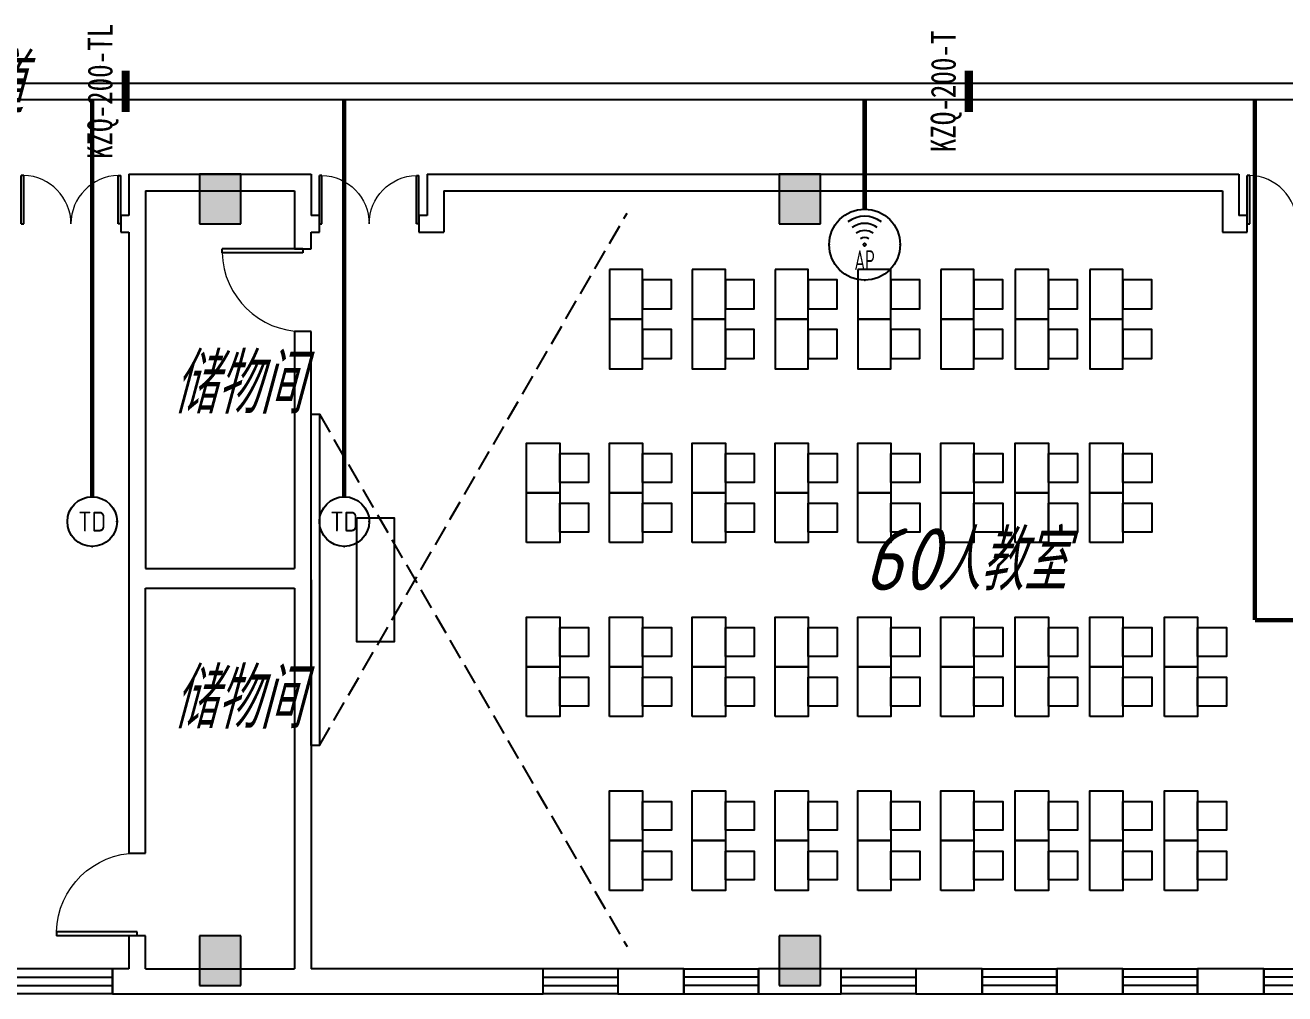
# Model space of a CAD drawing. Extents: x 1333527 to 1855755, y 1020844 to 1581249.
# Drawn here: x 1385921 to 1401128, y 1116977 to 1128677 of the extents above; entities that cross this region are included whole.
import ezdxf
from ezdxf.enums import TextEntityAlignment as Align

# ---------------------------------------------------------------- set-up
doc = ezdxf.new("R2010")
doc.units = 0
doc.header["$LTSCALE"] = 1000
doc.header["$PDSIZE"] = 5
doc.linetypes.add('DASH', pattern=[0.35, 0.25, -0.1])
doc.layers.add('1-建筑底图', color=8, linetype='Continuous', plot=False)
for name, color, linetype in [('CABLETRAY_PDS', 4, 'Continuous'), ('EQUIP-通讯', 3, 'Continuous'), ('WIRE-综合布线', 5, 'Continuous'), ('家具', 8, 'Continuous'), ('建筑-柱子', 9, 'Continuous'), ('建筑-柱子-填充', 8, 'Continuous'), ('抗震支吊架', 2, 'Continuous')]:
    doc.layers.add(name, color=color, linetype=linetype)
doc.styles.add('_TEL_ATTDEF', font='gbenor', dxfattribs={"bigfont": 'gbcbig'})
doc.styles.add('_TEL_DIM', font='SIMPLEX', dxfattribs={"width": 0.8, "height": 3.5, "bigfont": 'HZTXT'})
doc.styles.add('kzcad', font='', dxfattribs={"width": 0.8})
doc.styles.get("Standard").update_dxf_attribs({"font": 'gbeitc.shx', "bigfont": 'gbcbig.shx'})
doc.styles.get('kzcad').set_extended_font_data('SimSun')
doc.linetypes.add('JIEDI', pattern='A,1.25,-0.25,0.25,-0.25,0.625,["/",Standard,S=0.6,R=0,X=0,Y=-0.3],0.625,-0.25,0.25,-0.25', length=4)

# ---------------------------------------------------------------- blocks, each defined once
blk = doc.blocks.new('$equip_U$00000091(win7-PC-hzk)')
for radius in [0.714, 0.0272]:
    blk.add_circle((0, 0), radius)
for radius in [0.571, 0.428, 0.285, 0.143]:
    blk.add_arc((0, 0), radius, 53.7049, 126.2951)
for p in [(0, 0.714), (-0.714, 0), (0.714, 0), (0, -0.714)]:
    blk.add_point(p)
at = {"color": 7, "style": '_TEL_DIM', "flags": 1}
for tag in ['A', 'REMARK']:
    blk.add_attdef(tag, text='', height=0.00002, dxfattribs=at).set_placement((0, 0), align=Align.MIDDLE_CENTER)
at = {"color": 7, "style": '_TEL_DIM', "width": 0.7}
blk.add_attdef('$TEXT$', text='', height=0.4, dxfattribs=at).set_placement((0, -0.31), align=Align.MIDDLE_CENTER)
blk = doc.blocks.new('$equip_U$00000076(win7-PC-hzk)')
blk.add_circle((0, 0.5), 0.5)
for p in [(0, 0.999), (-0.5, 0.5), (0.5, 0.5)]:
    blk.add_point(p)
at = {"color": 7, "style": '_TEL_DIM'}
blk.add_attdef('$TEXT$', text='', height=0.4, dxfattribs=at).set_placement((0, 0.5), align=Align.MIDDLE_CENTER)
at = {"color": 7, "style": '_TEL_DIM', "flags": 1}
for tag in ['A', 'REMARK']:
    blk.add_attdef(tag, text='', height=0.00002, dxfattribs=at).set_placement((0, 0), align=Align.MIDDLE_CENTER)
blk = doc.blocks.new('js')
at = {"layer": '家具', "linetype": 'DASH'}
for points in [[(569568, 805988), (573281, 812418)], [(569568, 809988), (573281, 803558)]]:
    blk.add_lwpolyline(points, dxfattribs=at)
at = {"layer": '家具'}
for points in [[(573068, 811738), (573068, 811138), (573468, 811138), (573468, 811738)], [(573468, 811613), (573468, 811263), (573818, 811263), (573818, 811613)], [(574068, 811738), (574068, 811138), (574468, 811138), (574468, 811738)], [(574468, 811613), (574468, 811263), (574818, 811263), (574818, 811613)], [(575068, 811738), (575068, 811138), (575468, 811138), (575468, 811738)], [(575468, 811613), (575468, 811263), (575818, 811263), (575818, 811613)], [(576068, 811738), (576068, 811138), (576468, 811138), (576468, 811738)], [(576468, 811613), (576468, 811263), (576818, 811263), (576818, 811613)], [(577068, 811738), (577068, 811138), (577468, 811138), (577468, 811738)], [(577468, 811613), (577468, 811263), (577818, 811263), (577818, 811613)], [(577968, 811738), (577968, 811138), (578368, 811138), (578368, 811738)], [(578368, 811613), (578368, 811263), (578718, 811263), (578718, 811613)], [(578868, 811738), (578868, 811138), (579268, 811138), (579268, 811738)], [(579268, 811613), (579268, 811263), (579618, 811263), (579618, 811613)], [(573068, 811138), (573068, 810538), (573468, 810538), (573468, 811138)], [(573468, 811013), (573468, 810663), (573818, 810663), (573818, 811013)], [(574068, 811138), (574068, 810538), (574468, 810538), (574468, 811138)], [(574468, 811013), (574468, 810663), (574818, 810663), (574818, 811013)], [(575068, 811138), (575068, 810538), (575468, 810538), (575468, 811138)], [(575468, 811013), (575468, 810663), (575818, 810663), (575818, 811013)], [(576068, 811138), (576068, 810538), (576468, 810538), (576468, 811138)], [(576468, 811013), (576468, 810663), (576818, 810663), (576818, 811013)], [(577068, 811138), (577068, 810538), (577468, 810538), (577468, 811138)], [(577468, 811013), (577468, 810663), (577818, 810663), (577818, 811013)], [(577968, 811138), (577968, 810538), (578368, 810538), (578368, 811138)], [(578368, 811013), (578368, 810663), (578718, 810663), (578718, 811013)], [(578868, 811138), (578868, 810538), (579268, 810538), (579268, 811138)], [(579268, 811013), (579268, 810663), (579618, 810663), (579618, 811013)], [(569468, 805988), (569468, 809988), (569568, 809988), (569568, 805988)], [(572068, 809038), (572068, 809638), (572468, 809638), (572468, 809038)], [(573068, 809038), (573068, 809638), (573468, 809638), (573468, 809038)], [(574068, 809038), (574068, 809638), (574468, 809638), (574468, 809038)], [(575068, 809038), (575068, 809638), (575468, 809638), (575468, 809038)], [(576068, 809038), (576068, 809638), (576468, 809638), (576468, 809038)], [(577068, 809038), (577068, 809638), (577468, 809638), (577468, 809038)], [(577968, 809038), (577968, 809638), (578368, 809638), (578368, 809038)], [(578868, 809038), (578868, 809638), (579268, 809638), (579268, 809038)], [(572468, 809163), (572468, 809513), (572818, 809513), (572818, 809163)], [(573468, 809163), (573468, 809513), (573818, 809513), (573818, 809163)], [(574468, 809163), (574468, 809513), (574818, 809513), (574818, 809163)], [(575468, 809163), (575468, 809513), (575818, 809513), (575818, 809163)], [(576468, 809163), (576468, 809513), (576818, 809513), (576818, 809163)], [(577468, 809163), (577468, 809513), (577818, 809513), (577818, 809163)], [(578368, 809163), (578368, 809513), (578718, 809513), (578718, 809163)], [(579268, 809163), (579268, 809513), (579618, 809513), (579618, 809163)], [(572068, 808438), (572068, 809038), (572468, 809038), (572468, 808438)], [(573068, 808438), (573068, 809038), (573468, 809038), (573468, 808438)], [(574068, 808438), (574068, 809038), (574468, 809038), (574468, 808438)], [(575068, 808438), (575068, 809038), (575468, 809038), (575468, 808438)], [(576068, 808438), (576068, 809038), (576468, 809038), (576468, 808438)], [(577068, 808438), (577068, 809038), (577468, 809038), (577468, 808438)], [(577968, 808438), (577968, 809038), (578368, 809038), (578368, 808438)], [(578868, 808438), (578868, 809038), (579268, 809038), (579268, 808438)], [(572468, 808563), (572468, 808913), (572818, 808913), (572818, 808563)], [(573468, 808563), (573468, 808913), (573818, 808913), (573818, 808563)], [(574468, 808563), (574468, 808913), (574818, 808913), (574818, 808563)], [(575468, 808563), (575468, 808913), (575818, 808913), (575818, 808563)], [(576468, 808563), (576468, 808913), (576818, 808913), (576818, 808563)], [(577468, 808563), (577468, 808913), (577818, 808913), (577818, 808563)], [(578368, 808563), (578368, 808913), (578718, 808913), (578718, 808563)], [(579268, 808563), (579268, 808913), (579618, 808913), (579618, 808563)], [(570018, 808738), (570468, 808738), (570468, 807238), (570018, 807238)], [(572068, 806938), (572068, 807538), (572468, 807538), (572468, 806938)], [(573068, 806938), (573068, 807538), (573468, 807538), (573468, 806938)], [(574068, 806938), (574068, 807538), (574468, 807538), (574468, 806938)], [(575068, 806938), (575068, 807538), (575468, 807538), (575468, 806938)], [(576068, 806938), (576068, 807538), (576468, 807538), (576468, 806938)], [(577068, 806938), (577068, 807538), (577468, 807538), (577468, 806938)], [(577968, 806938), (577968, 807538), (578368, 807538), (578368, 806938)], [(578868, 806938), (578868, 807538), (579268, 807538), (579268, 806938)], [(579768, 806938), (579768, 807538), (580168, 807538), (580168, 806938)], [(572468, 807063), (572468, 807413), (572818, 807413), (572818, 807063)], [(573468, 807063), (573468, 807413), (573818, 807413), (573818, 807063)], [(574468, 807063), (574468, 807413), (574818, 807413), (574818, 807063)], [(575468, 807063), (575468, 807413), (575818, 807413), (575818, 807063)], [(576468, 807063), (576468, 807413), (576818, 807413), (576818, 807063)], [(577468, 807063), (577468, 807413), (577818, 807413), (577818, 807063)], [(578368, 807063), (578368, 807413), (578718, 807413), (578718, 807063)], [(579268, 807063), (579268, 807413), (579618, 807413), (579618, 807063)], [(580168, 807063), (580168, 807413), (580518, 807413), (580518, 807063)], [(572068, 806338), (572068, 806938), (572468, 806938), (572468, 806338)], [(573068, 806338), (573068, 806938), (573468, 806938), (573468, 806338)], [(574068, 806338), (574068, 806938), (574468, 806938), (574468, 806338)], [(575068, 806338), (575068, 806938), (575468, 806938), (575468, 806338)], [(576068, 806338), (576068, 806938), (576468, 806938), (576468, 806338)], [(577068, 806338), (577068, 806938), (577468, 806938), (577468, 806338)], [(577968, 806338), (577968, 806938), (578368, 806938), (578368, 806338)], [(578868, 806338), (578868, 806938), (579268, 806938), (579268, 806338)], [(579768, 806338), (579768, 806938), (580168, 806938), (580168, 806338)], [(572468, 806463), (572468, 806813), (572818, 806813), (572818, 806463)], [(573468, 806463), (573468, 806813), (573818, 806813), (573818, 806463)], [(574468, 806463), (574468, 806813), (574818, 806813), (574818, 806463)], [(575468, 806463), (575468, 806813), (575818, 806813), (575818, 806463)], [(576468, 806463), (576468, 806813), (576818, 806813), (576818, 806463)], [(577468, 806463), (577468, 806813), (577818, 806813), (577818, 806463)], [(578368, 806463), (578368, 806813), (578718, 806813), (578718, 806463)], [(579268, 806463), (579268, 806813), (579618, 806813), (579618, 806463)], [(580168, 806463), (580168, 806813), (580518, 806813), (580518, 806463)], [(573068, 804838), (573068, 805438), (573468, 805438), (573468, 804838)], [(574068, 804838), (574068, 805438), (574468, 805438), (574468, 804838)], [(575068, 804838), (575068, 805438), (575468, 805438), (575468, 804838)], [(576068, 804838), (576068, 805438), (576468, 805438), (576468, 804838)], [(577068, 804838), (577068, 805438), (577468, 805438), (577468, 804838)], [(577968, 804838), (577968, 805438), (578368, 805438), (578368, 804838)], [(578868, 804838), (578868, 805438), (579268, 805438), (579268, 804838)], [(579768, 804838), (579768, 805438), (580168, 805438), (580168, 804838)], [(573468, 804963), (573468, 805313), (573818, 805313), (573818, 804963)], [(574468, 804963), (574468, 805313), (574818, 805313), (574818, 804963)], [(575468, 804963), (575468, 805313), (575818, 805313), (575818, 804963)], [(576468, 804963), (576468, 805313), (576818, 805313), (576818, 804963)], [(577468, 804963), (577468, 805313), (577818, 805313), (577818, 804963)], [(578368, 804963), (578368, 805313), (578718, 805313), (578718, 804963)], [(579268, 804963), (579268, 805313), (579618, 805313), (579618, 804963)], [(580168, 804963), (580168, 805313), (580518, 805313), (580518, 804963)], [(573068, 804238), (573068, 804838), (573468, 804838), (573468, 804238)], [(574068, 804238), (574068, 804838), (574468, 804838), (574468, 804238)], [(575068, 804238), (575068, 804838), (575468, 804838), (575468, 804238)], [(576068, 804238), (576068, 804838), (576468, 804838), (576468, 804238)], [(577068, 804238), (577068, 804838), (577468, 804838), (577468, 804238)], [(577968, 804238), (577968, 804838), (578368, 804838), (578368, 804238)], [(578868, 804238), (578868, 804838), (579268, 804838), (579268, 804238)], [(579768, 804238), (579768, 804838), (580168, 804838), (580168, 804238)], [(573468, 804363), (573468, 804713), (573818, 804713), (573818, 804363)], [(574468, 804363), (574468, 804713), (574818, 804713), (574818, 804363)], [(575468, 804363), (575468, 804713), (575818, 804713), (575818, 804363)], [(576468, 804363), (576468, 804713), (576818, 804713), (576818, 804363)], [(577468, 804363), (577468, 804713), (577818, 804713), (577818, 804363)], [(578368, 804363), (578368, 804713), (578718, 804713), (578718, 804363)], [(579268, 804363), (579268, 804713), (579618, 804713), (579618, 804363)], [(580168, 804363), (580168, 804713), (580518, 804713), (580518, 804363)]]:
    blk.add_lwpolyline(points, close=True, dxfattribs=at)
blk = doc.blocks.new('A$C4670417C')
at = {"layer": '建筑-柱子-填充'}
for points in [[(28250, 85700), (27750, 85700), (27750, 85100), (28250, 85100)], [(35250, 85700), (34750, 85700), (34750, 85100), (35250, 85100)], [(28250, 76500), (27750, 76500), (27750, 75900), (28250, 75900)], [(35250, 76500), (34750, 76500), (34750, 75900), (35250, 75900)]]:
    blk.add_hatch(color=256, dxfattribs=at).paths.add_polyline_path(points)
at = {"layer": '建筑-柱子'}
for p, q in [((28250, 85700), (27750, 85700)), ((27750, 85700), (27750, 85100)), ((28250, 85100), (28250, 85700)), ((35250, 85700), (34750, 85700)), ((34750, 85700), (34750, 85100)), ((35250, 85100), (35250, 85700)), ((27750, 85100), (28250, 85100)), ((34750, 85100), (35250, 85100)), ((28250, 76500), (27750, 76500)), ((27750, 76500), (27750, 75900)), ((28250, 75900), (28250, 76500)), ((35250, 76500), (34750, 76500)), ((34750, 76500), (34750, 75900)), ((35250, 75900), (35250, 76500)), ((27750, 75900), (28250, 75900)), ((34750, 75900), (35250, 75900))]:
    blk.add_line(p, q, dxfattribs=at)
blk = doc.blocks.new('$DorLib2D$00000001')
for p, q in [((0.45, 0.975), (0.5, 0.975)), ((0.45, 0), (0.45, 0.975)), ((0.5, 0), (0.5, 0.975)), ((0.5, 0), (0.45, 0))]:
    blk.add_line(p, q)
at = {"lineweight": 13}
blk.add_arc((0.475, 0), 0.975, 91.4693, 180, dxfattribs=at)
blk = doc.blocks.new('$WINLIB2D$00000001')
at = {"color": 0}
for points in [[(-0.5, 0.5), (-0.5, -0.5)], [(-0.5, 0.5), (0.5, 0.5)], [(0.5, -0.5), (0.5, 0.5)], [(0.5, 0.1667), (-0.5, 0.1667)], [(0.5, -0.1667), (-0.5, -0.1667)], [(-0.5, -0.5), (0.5, -0.5)]]:
    blk.add_lwpolyline(points, dxfattribs=at)
blk = doc.blocks.new('$DorLib2D$00000002')
for p, q in [((-0.5, 0), (-0.5, 0.4875)), ((-0.475, 0.4875), (-0.5, 0.4875)), ((-0.475, 0), (-0.475, 0.4875)), ((0.475, 0), (0.475, 0.4875)), ((0.475, 0.4875), (0.5, 0.4875)), ((0.5, 0), (0.5, 0.4875)), ((-0.5, 0), (-0.475, 0)), ((0.5, 0), (0.475, 0))]:
    blk.add_line(p, q)
at = {"lineweight": 13}
for centre, start, end in [((-0.4875, 0), 0, 88.53072), ((0.4875, 0), 91.46928, 180)]:
    blk.add_arc(centre, 0.4875, start, end, dxfattribs=at)
blk = doc.blocks.new('1-二层建筑底图')
at = {"layer": '1-建筑底图', "color": 8}
for p, q in [((27700, 81200), (29900, 81200)), ((27700, 81200), (27700, 80700)), ((29900, 81200), (29900, 80700)), ((31300, 81200), (41100, 81200)), ((31300, 81200), (31300, 80700)), ((41100, 81200), (41100, 80700)), ((27900, 81000), (29700, 81000)), ((27900, 81000), (27900, 80600)), ((29700, 81000), (29700, 80600)), ((31500, 81000), (40900, 81000)), ((31500, 81000), (31500, 80500)), ((40900, 81000), (40900, 80500)), ((27700, 80700), (27600, 80700)), ((27600, 80700), (27600, 80500)), ((27900, 80600), (27900, 76438.6)), ((29700, 80600), (29700, 80300)), ((30000, 80700), (29900, 80700)), ((30000, 80500), (30000, 80700)), ((31300, 80700), (31200, 80700)), ((31200, 80700), (31200, 80500)), ((41200, 80700), (41100, 80700)), ((41200, 80500), (41200, 80700)), ((27600, 80500), (27700, 80500)), ((27700, 80500), (27700, 76298.6)), ((29900, 80500), (30000, 80500)), ((29900, 80300), (29900, 80500)), ((31200, 80500), (31500, 80500)), ((40900, 80500), (41200, 80500)), ((29700, 80300), (29900, 80300)), ((29900, 79300), (29700, 79300)), ((29700, 79300), (29700, 76438.6)), ((29900, 76298.6), (29900, 79300)), ((27900, 76438.6), (29700, 76438.6)), ((27700, 76298.6), (27700, 73000)), ((27900, 76198.6), (29700, 76198.6)), ((27900, 73000), (27900, 76198.6)), ((29700, 76198.6), (29700, 71600)), ((29900, 76298.6), (29900, 71600)), ((27700, 73000), (27900, 73000)), ((27900, 72000), (27700, 72000)), ((27700, 72000), (27700, 71600)), ((27900, 71600), (27900, 72000)), ((27700, 71600), (27500, 71600)), ((27500, 71600), (27500, 71300)), ((27900, 71600), (29700, 71600)), ((32700, 71600), (29900, 71600)), ((32700, 71300), (32700, 71600)), ((34400, 71600), (33600, 71600)), ((33600, 71600), (33600, 71300)), ((34400, 71300), (34400, 71600)), ((36300, 71600), (35300, 71600)), ((35300, 71600), (35300, 71300)), ((36300, 71300), (36300, 71600)), ((38000, 71600), (37200, 71600)), ((37200, 71600), (37200, 71300)), ((38000, 71300), (38000, 71600)), ((39700, 71600), (38900, 71600)), ((38900, 71600), (38900, 71300)), ((39700, 71300), (39700, 71600)), ((41400, 71600), (40600, 71600)), ((40600, 71600), (40600, 71300)), ((41400, 71300), (41400, 71600)), ((27500, 71300), (27800, 71300)), ((27800, 71300), (29800, 71300)), ((29800, 71300), (32700, 71300)), ((33600, 71300), (34400, 71300)), ((35300, 71300), (36300, 71300)), ((37200, 71300), (38000, 71300)), ((38900, 71300), (39700, 71300)), ((40600, 71300), (41400, 71300))]:
    blk.add_line(p, q, dxfattribs=at)
for name, p in [('A$C4670417C', (800, -4500)), ('js', (-539568.2, -731688.4))]:
    blk.add_blockref(name, p, dxfattribs=at)
for name, p, xscale, yscale, zscale, rotation in [('$DorLib2D$00000002', (27000, 80600), -1200, -1200, 200, 179.9999999822117), ('$DorLib2D$00000002', (30600, 80600), -1200, 1200, 200, 1.778833080834374e-08), ('$DorLib2D$00000002', (41800, 80600), -1200, -1200, 200, 179.9999999822141), ('$DorLib2D$00000001', (29800, 79800), -1000, -1000, 200, 269.9999999996713), ('$DorLib2D$00000001', (27800, 72500), 1000, -1000, 200, 270.0000000003295), ('$WINLIB2D$00000001', (26600, 71450), -1800, -300, 300, 1.581175190779049e-08), ('$WINLIB2D$00000001', (33150, 71450), -900, 300, 300, 1.581167197173272e-08), ('$WINLIB2D$00000001', (34850, 71450), 900, 300, 300, 1.581168984559913e-08), ('$WINLIB2D$00000001', (36750, 71450), -900, 300, 300, 1.581167197173272e-08), ('$WINLIB2D$00000001', (38450, 71450), 900, 300, 300, 1.581168984559913e-08), ('$WINLIB2D$00000001', (40150, 71450), 900, 300, 300, 1.581168984559913e-08), ('$WINLIB2D$00000001', (41850, 71450), 900, 300, 300, 1.581168984559913e-08)]:
    blk.add_blockref(name, p, dxfattribs=dict(at, xscale=xscale, yscale=yscale, zscale=zscale, rotation=rotation))
for s, height, p in [('走道', 723.4, (25377, 81921.6)), ('储物间', 723.4, (28225.8, 78307)), ('人教室', 723.4, (37446.8, 76172.9)), ('60', 750, (36571.8, 76172.9)), ('储物间', 723.4, (28225.8, 74504.1))]:
    blk.add_text(s, height=height, dxfattribs=at).set_placement(p)

msp = doc.modelspace()

# ---------------------------------------------------------------- linework, layer by layer
at = {"layer": 'CABLETRAY_PDS'}
for p, q in [((1366174, 1127977), (1418274, 1127977)), ((1418274, 1127777), (1366174, 1127777))]:
    msp.add_line(p, q, dxfattribs=at)
at = {"layer": 'WIRE-综合布线', "linetype": 'Continuous', "const_width": 52.5}
for points in [[(1386730, 1122981), (1386730, 1127777)], [(1389773, 1122981), (1389773, 1127777)], [(1396056, 1126454), (1396056, 1127777)], [(1400767, 1121492), (1400767, 1127777)], [(1400767, 1121492), (1401664, 1121492)]]:
    msp.add_lwpolyline(points, dxfattribs=at)
at = {"layer": '抗震支吊架', "color": 2, "const_width": 100}
for points in [[(1387134, 1127627), (1387134, 1128127)], [(1397314, 1127627), (1397314, 1128127)]]:
    msp.add_lwpolyline(points, dxfattribs=at)

# ---------------------------------------------------------------- block references
at = {"layer": '1-建筑底图'}
msp.add_blockref('1-二层建筑底图', (1359474, 1045677), dxfattribs=at)
at = {"layer": 'EQUIP-通讯', "linetype": 'JIEDI'}
ref = msp.add_blockref('$equip_U$00000091(win7-PC-hzk)', (1396056, 1126026), dxfattribs=dict(at, xscale=600, yscale=600, zscale=600))
ref.add_attrib('$TEXT$', 'AP', dxfattribs={"layer": '0', "color": 7, "height": 240, "style": '_TEL_ATTDEF', "width": 0.7}).set_placement((1396056, 1125839), align=Align.MIDDLE_CENTER)
ref = msp.add_blockref('$equip_U$00000076(win7-PC-hzk)', (1386430, 1122681), dxfattribs=dict(at, xscale=600, yscale=600, zscale=600, rotation=270))
ref.add_attrib('$TEXT$', 'TD', dxfattribs={"layer": '0', "color": 7, "height": 240, "style": '_TEL_ATTDEF'}).set_placement((1386730, 1122681), align=Align.MIDDLE_CENTER)
ref = msp.add_blockref('$equip_U$00000076(win7-PC-hzk)', (1389474, 1122681), dxfattribs=dict(at, xscale=600, yscale=600, zscale=600, rotation=270))
ref.add_attrib('$TEXT$', 'TD', dxfattribs={"layer": '0', "color": 7, "height": 240, "style": '_TEL_ATTDEF'}).set_placement((1389773, 1122681), align=Align.MIDDLE_CENTER)

# ---------------------------------------------------------------- texts
at = {"layer": '抗震支吊架', "color": 2, "style": 'kzcad', "width": 0.8}
for s, p in [('KZQ-200-TL', (1386974, 1127877)), ('KZQ-200-T', (1397154, 1127877))]:
    msp.add_text(s, height=300, rotation=89.8854, dxfattribs=at).set_placement(p, align=Align.CENTER)

doc.saveas('drawing.dxf')
